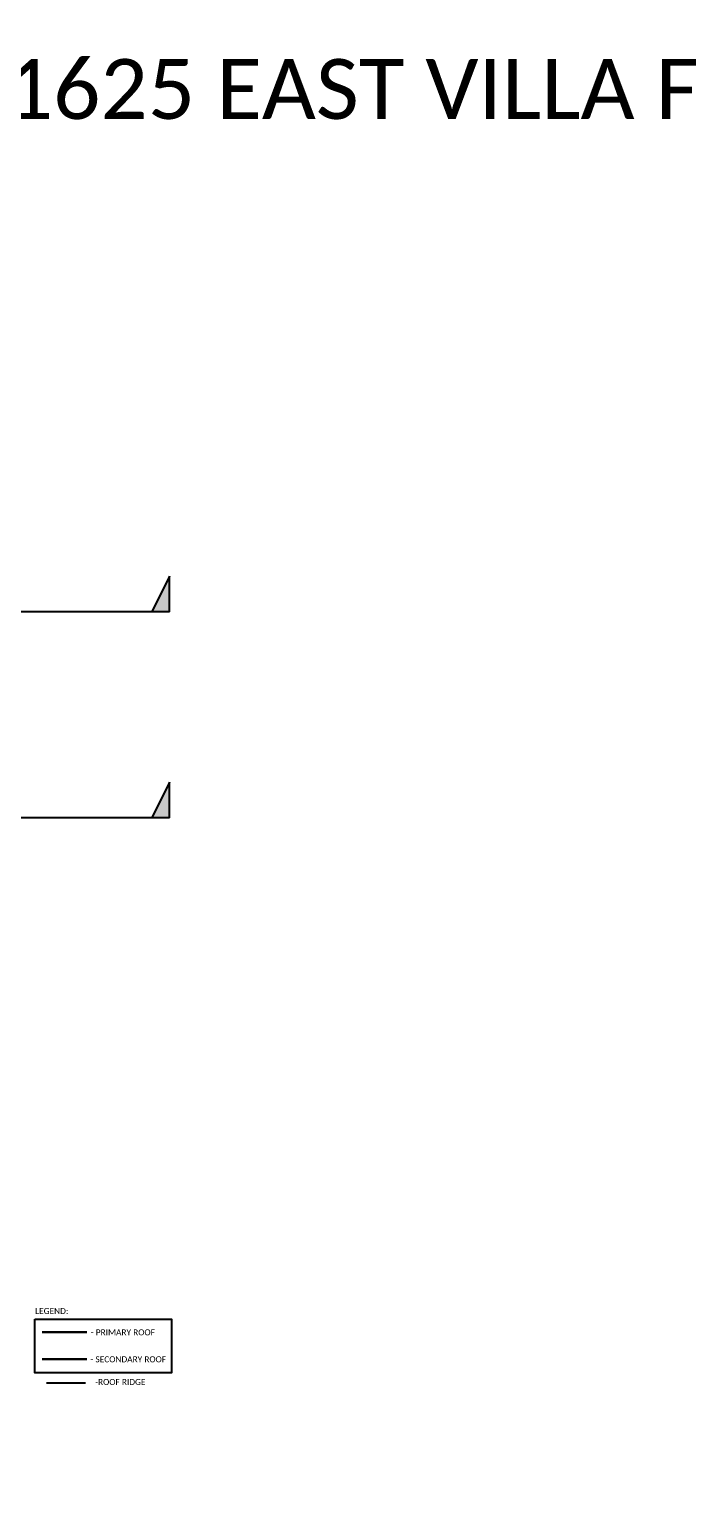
# Model space of a CAD drawing. Header units: millimetres. Extents: x -3567 to 83618, y -21481 to 19784.
# Drawn here: x 15205 to 26197, y -4517 to 19784 of the extents above; entities that cross this region are included whole.
import ezdxf
from ezdxf.enums import TextEntityAlignment as Align

# ---------------------------------------------------------------- set-up
doc = ezdxf.new("R2010")
doc.units = ezdxf.units.MM
doc.header["$LTSCALE"] = 150
doc.linetypes.add('ACAD_ISO10W100', pattern=[18, 12, -3, 0, -3])
doc.linetypes.add('DASHED', pattern=[19.05, 12.7, -6.35])
for name, color, linetype, true_color in [('ad-Primary Roof', 5, 'Continuous', 0x0000ff), ('ad-Ridge', 7, 'Continuous', 0xa56752), ('ad-Secondary Roof', 6, 'Continuous', 0xff00ff)]:
    doc.layers.add(name, color=color, linetype=linetype, true_color=true_color)
doc.layers.add('ad-Section Line', color=2, linetype='Continuous')
doc.layers.add('ad-Text main', color=7, linetype='Continuous')
doc.styles.add('ARIAL', font='arial.ttf')
doc.styles.get("Standard").update_dxf_attribs({"font": 'calibril.ttf'})

# ---------------------------------------------------------------- blocks, each defined once
blk = doc.blocks.new('A-SEC-REF-ARROW-1')
at = {"layer": 'ad-Section Line'}
h = blk.add_hatch(color=11, dxfattribs=at)
edge = h.paths.add_edge_path()
edge.add_line((0, 904), (0, 600))
edge.add_ellipse((0, 0), major_axis=(424, 424), ratio=1, start_angle=45, end_angle=135)
edge.add_ellipse((0, 0), major_axis=(424, 424), ratio=1, start_angle=135, end_angle=225)
edge.add_line((0, -600), (0, -904))
edge.add_line((0, -904), (-904, 0))
edge.add_line((-904, 0), (0, 904))
at = {"layer": 'ad-Section Line', "color": 11, "linetype": 'Continuous', "ltscale": 100}
for p, q in [((-904, 0), (0, 904)), ((0, 904), (0, 600)), ((0, -904), (-904, 0)), ((0, -600), (0, -904))]:
    blk.add_line(p, q, dxfattribs=at)
at = {"layer": 'ad-Section Line', "color": 6, "linetype": 'Continuous', "true_color": 0xff00ff}
blk.add_circle((0, 0), 600, dxfattribs=at)
blk = doc.blocks.new('enuklfk')
at = {"layer": 'ad-Section Line', "linetype": 'ACAD_ISO10W100', "ltscale": 0.5}
blk.add_line((-3847.8, 0), (829.3, 0), dxfattribs=at)
at = {"layer": 'ad-Section Line', "linetype": 'Continuous'}
for p, q in [((-3847.8, -138.1), (-3778.3, 0)), ((-3847.8, 0), (-3847.8, -138.1))]:
    blk.add_line(p, q, dxfattribs=at)
blk.add_solid([(-3847.8, -138.1), (-3847.8, 0), (-3847.8, -138.1), (-3778.3, 0)], dxfattribs=at)
at = {"layer": 'ad-Section Line', "xscale": 0.1454212936525174, "yscale": 0.1454212936525174, "zscale": 0.1454212936525174, "rotation": 89.99999999999994}
blk.add_blockref('A-SEC-REF-ARROW-1', (916.6, 0), dxfattribs=at)
at = {"layer": 'ad-Section Line', "linetype": 'Continuous', "style": 'ARIAL', "width": 0.8}
blk.add_attdef('SECTION-LETTER', text='', height=80, rotation=2340, dxfattribs=at).set_placement((916.8, 0), align=Align.MIDDLE)
blk = doc.blocks.new('zw$4759')
at = {"layer": 'ad-Section Line'}
ref = blk.add_blockref('enuklfk', (6397, -1540), dxfattribs=dict(at, xscale=4.313292429215453, yscale=4.313292429215453, zscale=4.313292429215453, rotation=90))
ref.add_attrib('SECTION-LETTER', 'B', dxfattribs={"color": 1, "linetype": 'Continuous', "true_color": 0xff0000, "height": 345}).set_placement((6399, 2434), align=Align.MIDDLE_CENTER)
ref = blk.add_blockref('enuklfk', (953, -3562), dxfattribs=dict(at, xscale=4.313292429215451, yscale=4.313292429215451, zscale=4.313292429215451, rotation=180))
ref.add_attrib('SECTION-LETTER', 'A', dxfattribs={"color": 1, "linetype": 'Continuous', "true_color": 0xff0000, "height": 345}).set_placement((-3021, -3561), align=Align.MIDDLE_CENTER)
ref = blk.add_blockref('enuklfk', (953, -7004), dxfattribs=dict(at, xscale=4.313292429215451, yscale=4.313292429215451, zscale=4.313292429215451, rotation=180))
ref.add_attrib('SECTION-LETTER', 'C', dxfattribs={"color": 1, "linetype": 'Continuous', "true_color": 0xff0000, "height": 345}).set_placement((-3021, -7003), align=Align.MIDDLE_CENTER)
blk = doc.blocks.new('1625E_Roof Plan')
at = {"layer": 'ad-Primary Roof', "linetype": 'DASHED', "ltscale": 2, "const_width": 40}
for points in [[(12570, 14670), (2380, 14670), (7475, 9770)], [(12570, -2645), (2380, -2645), (7475, 2255)]]:
    blk.add_lwpolyline(points, close=True, dxfattribs=at)
for points in [[(2380, 14670), (2380, 14220)], [(12570, 14670), (12570, 14220)], [(7475, 9770), (7475, 2255)], [(2380, 8195), (2380, 5195)], [(12570, 8195), (12570, 5195)], [(2380, -2645), (2380, -450)], [(15419, -1966), (16169, -1966)], [(12570, -2645), (12570, -2345)]]:
    blk.add_lwpolyline(points, dxfattribs=at)
at = {"layer": 'ad-Secondary Roof', "linetype": 'DASHED', "ltscale": 2, "const_width": 40}
for points in [[(-450, 14220), (362, 11207), (-450, 8195)], [(13950, 14220), (13138, 11207), (13950, 8195)], [(2380, 8195), (4927, 11207), (2380, 14220), (-450, 14220), (-450, 8195)], [(12570, 8195), (10023, 11207), (12570, 14220), (13950, 14220), (13950, 8195)], [(13950, 5195), (13189, 1425), (13950, -2345)], [(-600, 5195), (161, 2372), (-600, -450)], [(2380, 5195), (4927, 2372), (2380, -450), (-600, -450), (-600, 5195)], [(12570, 5195), (10023, 1425), (12570, -2345), (13950, -2345), (13950, 5195)]]:
    blk.add_lwpolyline(points, close=True, dxfattribs=at)
for points in [[(362, 11207), (4927, 11207)], [(13138, 11207), (10023, 11207)], [(161, 2372), (4927, 2372)], [(10023, 1425), (13189, 1425)], [(15419, -2416), (16169, -2416)]]:
    blk.add_lwpolyline(points, dxfattribs=at)
at = {"layer": 'ad-Text main', "insert": (15583, -1615), "char_height": 100, "width": 524.49, "attachment_point": 5, "bg_fill": 2}
blk.add_mtext('LEGEND:', dxfattribs=at)
at = {"layer": 'Defpoints'}
blk.add_lwpolyline([(15300, -1753), (17580, -1753), (17580, -2645), (15300, -2645)], close=True, dxfattribs=at)
at = {"layer": 'ad-Text main', "char_height": 100, "attachment_point": 5, "bg_fill": 2}
for s, insert, width in [('- PRIMARY ROOF', (16769, -1971), 1048.03), ('- SECONDARY ROOF', (16859, -2421), 1266.16)]:
    blk.add_mtext(s, dxfattribs=dict(at, insert=insert, width=width))
blk = doc.blocks.new('1625_East Villa')
blk.add_blockref('1625E_Roof Plan', (0, 0))

msp = doc.modelspace()

# ---------------------------------------------------------------- block references
msp.add_blockref('1625_East Villa', (0, 0))

# ---------------------------------------------------------------- texts
at = {"layer": 'ad-Text main', "insert": (16956.9, 18679.7), "char_height": 1000, "width": 35534.771, "attachment_point": 5, "bg_fill": 2}
msp.add_mtext('ANKURA_THE WOODS 1625 EAST VILLA FLOOR PLAN', dxfattribs=at)

# ---------------------------------------------------------------- next in the draw order: linework, layer by layer
at = {"layer": 'ad-Ridge'}
msp.add_lwpolyline([(15494.6, -2811.2), (16244.6, -2811.2)], dxfattribs=at)

# ---------------------------------------------------------------- next in the draw order: block references
msp.add_blockref('zw$4759', (0, 13620))

# ---------------------------------------------------------------- next in the draw order: texts
at = {"layer": 'ad-Text main', "insert": (16726.8, -2799.5), "char_height": 100, "width": 1061.069, "attachment_point": 5, "bg_fill": 2}
msp.add_mtext('-ROOF RIDGE', dxfattribs=at)

doc.saveas('drawing.dxf')
